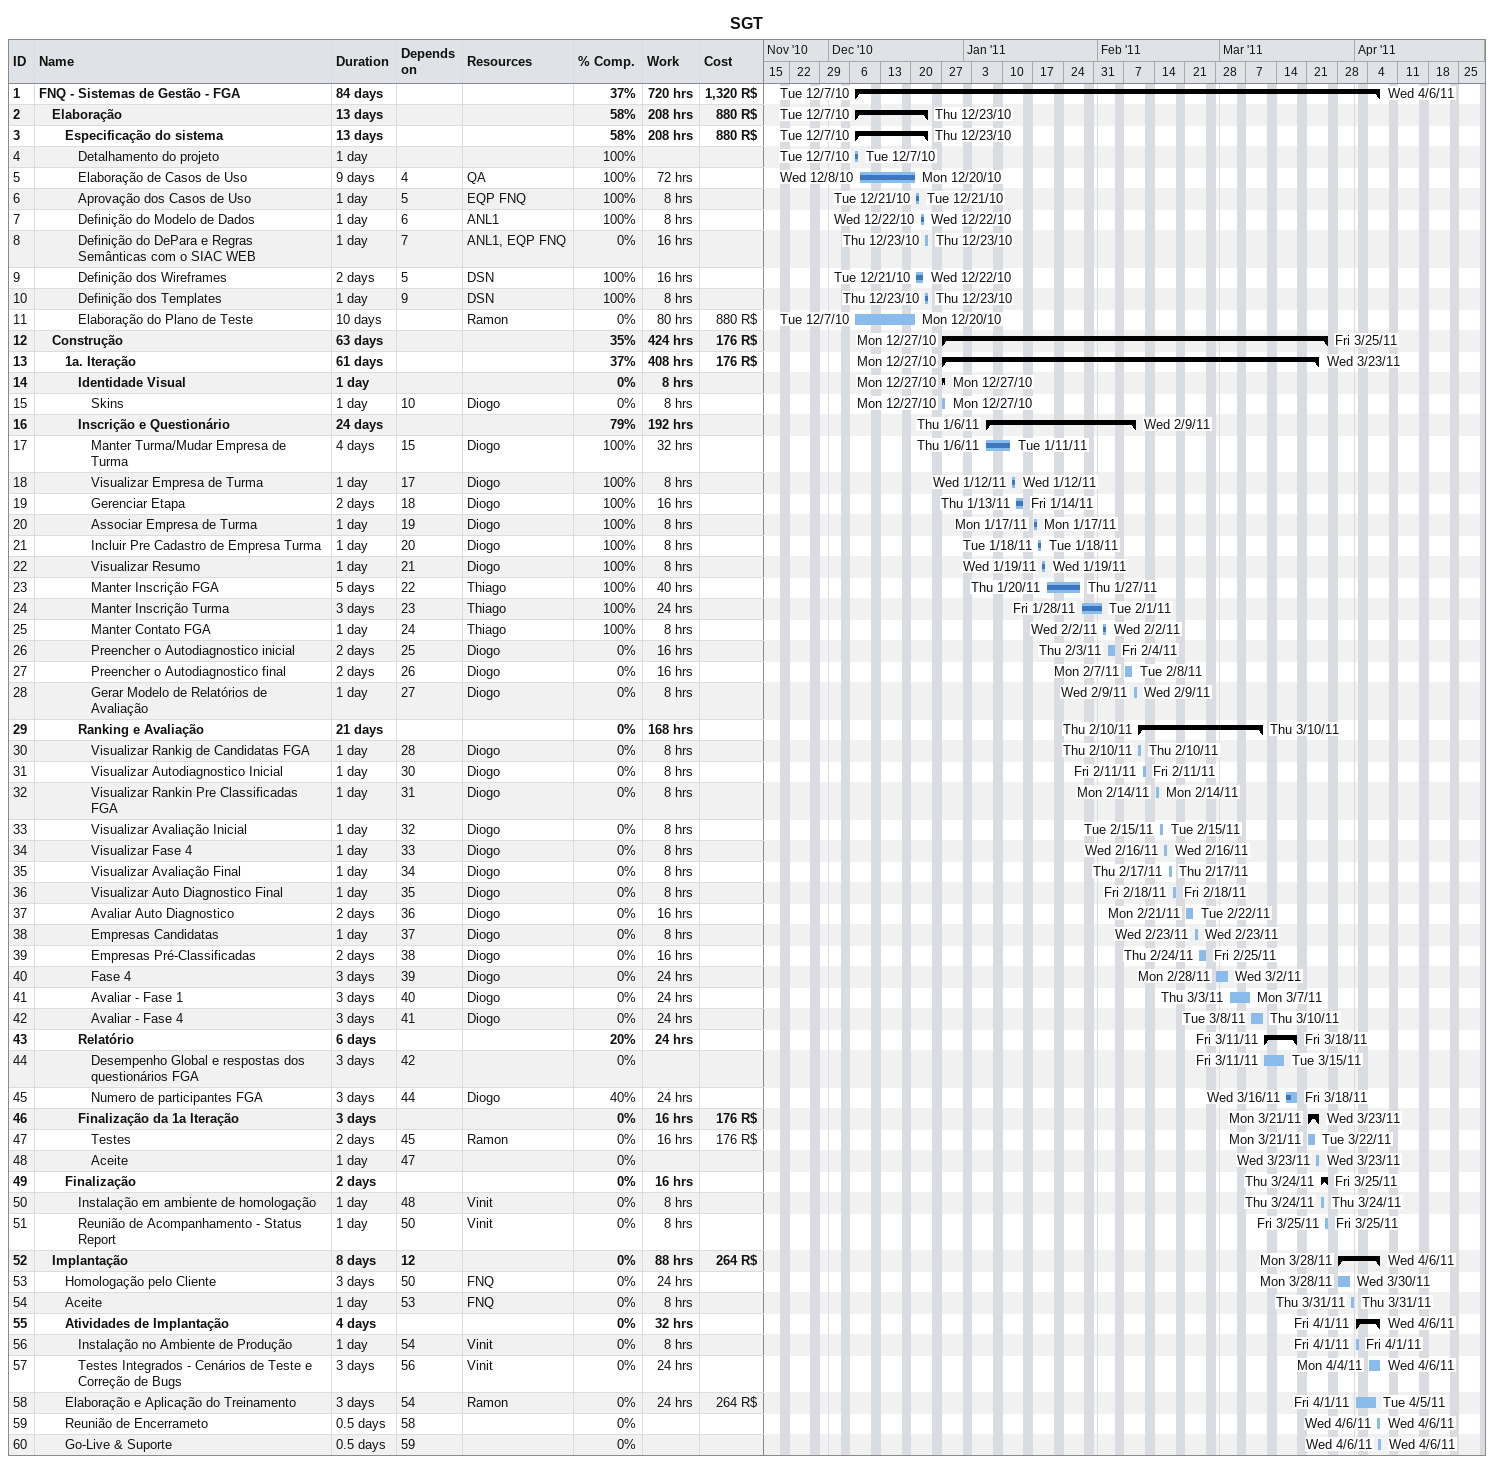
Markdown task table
SGT

| ID | Level | Task | Duration | Start | Finish | Predecessors | Resources | % complete | Work (h) | Cost (R$) |
|---|---|---|---|---|---|---|---|---|---|---|
| 1 | 1 | **FNQ - Sistemas de Gestão - FGA** | 84d | 2010-12-07 | 2011-04-06 |  |  | 37 | 720 | 1320 |
| 2 | 2 | **Elaboração** | 13d | 2010-12-07 | 2010-12-23 |  |  | 58 | 208 | 880 |
| 3 | 3 | **Especificação do sistema** | 13d | 2010-12-07 | 2010-12-23 |  |  | 58 | 208 | 880 |
| 4 | 4 | Detalhamento do projeto | 1d | 2010-12-07 | 2010-12-07 |  |  | 100 |  |  |
| 5 | 4 | Elaboração de Casos de Uso | 9d | 2010-12-08 | 2010-12-20 | 4 | QA | 100 | 72 |  |
| 6 | 4 | Aprovação dos Casos de Uso | 1d | 2010-12-21 | 2010-12-21 | 5 | EQP FNQ | 100 | 8 |  |
| 7 | 4 | Definição do Modelo de Dados | 1d | 2010-12-22 | 2010-12-22 | 6 | ANL1 | 100 | 8 |  |
| 8 | 4 | Definição do DePara e Regras Semânticas com o SIAC WEB | 1d | 2010-12-23 | 2010-12-23 | 7 | ANL1, EQP FNQ | 0 | 16 |  |
| 9 | 4 | Definição dos Wireframes | 2d | 2010-12-21 | 2010-12-22 | 5 | DSN | 100 | 16 |  |
| 10 | 4 | Definição dos Templates | 1d | 2010-12-23 | 2010-12-23 | 9 | DSN | 100 | 8 |  |
| 11 | 4 | Elaboração do Plano de Teste | 10d | 2010-12-07 | 2010-12-20 |  | Ramon | 0 | 80 | 880 |
| 12 | 2 | **Construção** | 63d | 2010-12-27 | 2011-03-25 |  |  | 35 | 424 | 176 |
| 13 | 3 | **1a. Iteração** | 61d | 2010-12-27 | 2011-03-23 |  |  | 37 | 408 | 176 |
| 14 | 4 | **Identidade Visual** | 1d | 2010-12-27 | 2010-12-27 |  |  | 0 | 8 |  |
| 15 | 5 | Skins | 1d | 2010-12-27 | 2010-12-27 | 10 | Diogo | 0 | 8 |  |
| 16 | 4 | **Inscrição e Questionário** | 24d | 2011-01-06 | 2011-02-09 |  |  | 79 | 192 |  |
| 17 | 5 | Manter Turma/Mudar Empresa de Turma | 4d | 2011-01-06 | 2011-01-11 | 15 | Diogo | 100 | 32 |  |
| 18 | 5 | Visualizar Empresa de Turma | 1d | 2011-01-12 | 2011-01-12 | 17 | Diogo | 100 | 8 |  |
| 19 | 5 | Gerenciar Etapa | 2d | 2011-01-13 | 2011-01-14 | 18 | Diogo | 100 | 16 |  |
| 20 | 5 | Associar Empresa de Turma | 1d | 2011-01-17 | 2011-01-17 | 19 | Diogo | 100 | 8 |  |
| 21 | 5 | Incluir Pre Cadastro de Empresa Turma | 1d | 2011-01-18 | 2011-01-18 | 20 | Diogo | 100 | 8 |  |
| 22 | 5 | Visualizar Resumo | 1d | 2011-01-19 | 2011-01-19 | 21 | Diogo | 100 | 8 |  |
| 23 | 5 | Manter Inscrição FGA | 5d | 2011-01-20 | 2011-01-27 | 22 | Thiago | 100 | 40 |  |
| 24 | 5 | Manter Inscrição Turma | 3d | 2011-01-28 | 2011-02-01 | 23 | Thiago | 100 | 24 |  |
| 25 | 5 | Manter Contato FGA | 1d | 2011-02-02 | 2011-02-02 | 24 | Thiago | 100 | 8 |  |
| 26 | 5 | Preencher o Autodiagnostico inicial | 2d | 2011-02-03 | 2011-02-04 | 25 | Diogo | 0 | 16 |  |
| 27 | 5 | Preencher o Autodiagnostico final | 2d | 2011-02-07 | 2011-02-08 | 26 | Diogo | 0 | 16 |  |
| 28 | 5 | Gerar Modelo de Relatórios de Avaliação | 1d | 2011-02-09 | 2011-02-09 | 27 | Diogo | 0 | 8 |  |
| 29 | 4 | **Ranking e Avaliação** | 21d | 2011-02-10 | 2011-03-10 |  |  | 0 | 168 |  |
| 30 | 5 | Visualizar Rankig de Candidatas FGA | 1d | 2011-02-10 | 2011-02-10 | 28 | Diogo | 0 | 8 |  |
| 31 | 5 | Visualizar Autodiagnostico Inicial | 1d | 2011-02-11 | 2011-02-11 | 30 | Diogo | 0 | 8 |  |
| 32 | 5 | Visualizar Rankin Pre Classificadas FGA | 1d | 2011-02-14 | 2011-02-14 | 31 | Diogo | 0 | 8 |  |
| 33 | 5 | Visualizar Avaliação Inicial | 1d | 2011-02-15 | 2011-02-15 | 32 | Diogo | 0 | 8 |  |
| 34 | 5 | Visualizar Fase 4 | 1d | 2011-02-16 | 2011-02-16 | 33 | Diogo | 0 | 8 |  |
| 35 | 5 | Visualizar Avaliação Final | 1d | 2011-02-17 | 2011-02-17 | 34 | Diogo | 0 | 8 |  |
| 36 | 5 | Visualizar Auto Diagnostico Final | 1d | 2011-02-18 | 2011-02-18 | 35 | Diogo | 0 | 8 |  |
| 37 | 5 | Avaliar Auto Diagnostico | 2d | 2011-02-21 | 2011-02-22 | 36 | Diogo | 0 | 16 |  |
| 38 | 5 | Empresas Candidatas | 1d | 2011-02-23 | 2011-02-23 | 37 | Diogo | 0 | 8 |  |
| 39 | 5 | Empresas Pré-Classificadas | 2d | 2011-02-24 | 2011-02-25 | 38 | Diogo | 0 | 16 |  |
| 40 | 5 | Fase 4 | 3d | 2011-02-28 | 2011-03-02 | 39 | Diogo | 0 | 24 |  |
| 41 | 5 | Avaliar - Fase 1 | 3d | 2011-03-03 | 2011-03-07 | 40 | Diogo | 0 | 24 |  |
| 42 | 5 | Avaliar - Fase 4 | 3d | 2011-03-08 | 2011-03-10 | 41 | Diogo | 0 | 24 |  |
| 43 | 4 | **Relatório** | 6d | 2011-03-11 | 2011-03-18 |  |  | 20 | 24 |  |
| 44 | 5 | Desempenho Global e respostas dos questionários FGA | 3d | 2011-03-11 | 2011-03-15 | 42 |  | 0 |  |  |
| 45 | 5 | Numero de participantes FGA | 3d | 2011-03-16 | 2011-03-18 | 44 | Diogo | 40 | 24 |  |
| 46 | 4 | **Finalização da 1a Iteração** | 3d | 2011-03-21 | 2011-03-23 |  |  | 0 | 16 | 176 |
| 47 | 5 | Testes | 2d | 2011-03-21 | 2011-03-22 | 45 | Ramon | 0 | 16 | 176 |
| 48 | 5 | Aceite | 1d | 2011-03-23 | 2011-03-23 | 47 |  | 0 |  |  |
| 49 | 3 | **Finalização** | 2d | 2011-03-24 | 2011-03-25 |  |  | 0 | 16 |  |
| 50 | 4 | Instalação em ambiente de homologação | 1d | 2011-03-24 | 2011-03-24 | 48 | Vinit | 0 | 8 |  |
| 51 | 4 | Reunião de Acompanhamento - Status Report | 1d | 2011-03-25 | 2011-03-25 | 50 | Vinit | 0 | 8 |  |
| 52 | 2 | **Implantação** | 8d | 2011-03-28 | 2011-04-06 | 12 |  | 0 | 88 | 264 |
| 53 | 3 | Homologação pelo Cliente | 3d | 2011-03-28 | 2011-03-30 | 50 | FNQ | 0 | 24 |  |
| 54 | 3 | Aceite | 1d | 2011-03-31 | 2011-03-31 | 53 | FNQ | 0 | 8 |  |
| 55 | 3 | **Atividades de Implantação** | 4d | 2011-04-01 | 2011-04-06 |  |  | 0 | 32 |  |
| 56 | 4 | Instalação no Ambiente de Produção | 1d | 2011-04-01 | 2011-04-01 | 54 | Vinit | 0 | 8 |  |
| 57 | 4 | Testes Integrados - Cenários de Teste e Correção de Bugs | 3d | 2011-04-04 | 2011-04-06 | 56 | Vinit | 0 | 24 |  |
| 58 | 3 | Elaboração e Aplicação do Treinamento | 3d | 2011-04-01 | 2011-04-05 | 54 | Ramon | 0 | 24 | 264 |
| 59 | 3 | Reunião de Encerrameto | 0.5d | 2011-04-06 | 2011-04-06 | 58 |  | 0 |  |  |
| 60 | 3 | Go-Live & Suporte | 0.5d | 2011-04-06 | 2011-04-06 | 59 |  | 0 |  |  |
